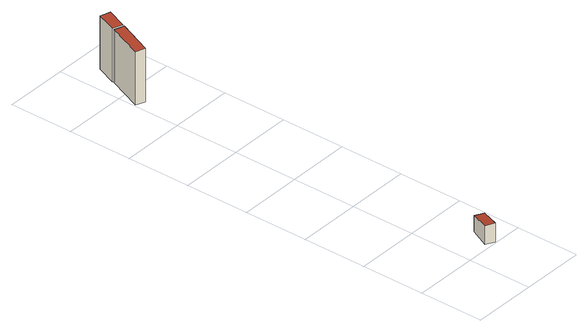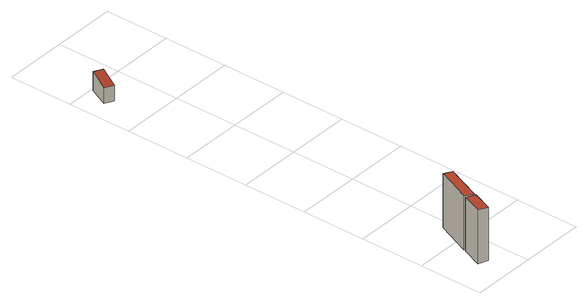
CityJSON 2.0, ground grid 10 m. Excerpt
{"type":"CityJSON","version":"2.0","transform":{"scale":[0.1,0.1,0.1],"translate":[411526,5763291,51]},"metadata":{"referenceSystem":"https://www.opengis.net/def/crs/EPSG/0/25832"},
"CityObjects":{
"building1":{"type":"Building","attributes":{"Gemeindeschluessel":"05515000","Geometrietyp2DReferenz":"3000","function":"31001_2460","roofType":"2100","measuredHeight":3.01},"geometry":[{"type":"Solid","lod":"2","boundaries":[[[[0,1,2,3]],[[4,5,1,0]],[[6,7,5,4]],[[3,2,7,6]],[[4,0,3,6]],[[1,5,7,2]]]],"semantics":{"surfaces":[{"type":"WallSurface"},{"type":"RoofSurface"},{"type":"GroundSurface"}],"values":[[0,0,0,0,1,2]]}}]},
"building2":{"type":"Building","attributes":{"Gemeindeschluessel":"05515000","Geometrietyp2DReferenz":"3000","function":"51009_1610","roofType":"2100","measuredHeight":8.58},"geometry":[{"type":"Solid","lod":"2","boundaries":[[[[8,9,10,11]],[[12,13,9,8]],[[14,15,13,12]],[[11,10,15,14]],[[12,8,11,14]],[[9,13,15,10]]]],"semantics":{"surfaces":[{"type":"WallSurface"},{"type":"RoofSurface"},{"type":"GroundSurface"}],"values":[[0,0,0,0,1,2]]}}]},
"building3":{"type":"Building","attributes":{"Gemeindeschluessel":"05515000","Geometrietyp2DReferenz":"3000","function":"51009_1610","roofType":"2100","measuredHeight":8.55},"geometry":[{"type":"Solid","lod":"2","boundaries":[[[[16,17,18,19]],[[20,21,17,16]],[[22,23,21,20]],[[19,18,23,22]],[[20,16,19,22]],[[17,21,23,18]]]],"semantics":{"surfaces":[{"type":"WallSurface"},{"type":"RoofSurface"},{"type":"GroundSurface"}],"values":[[0,0,0,0,1,2]]}}]}
},
"vertices":[
[57,40,31],[57,40,6],[42,9,6],[42,9,36],[71,33,31],[71,33,6],[56,2,36],[56,2,6],
[38,621,94],[38,621,8],[24,627,8],[24,627,93],[15,566,94],[15,566,8],[1,572,93],[1,572,8],
[24,630,93],[24,630,8],[39,624,8],[39,624,94],[37,662,93],[37,662,8],[52,656,94],[52,656,8]
]}
